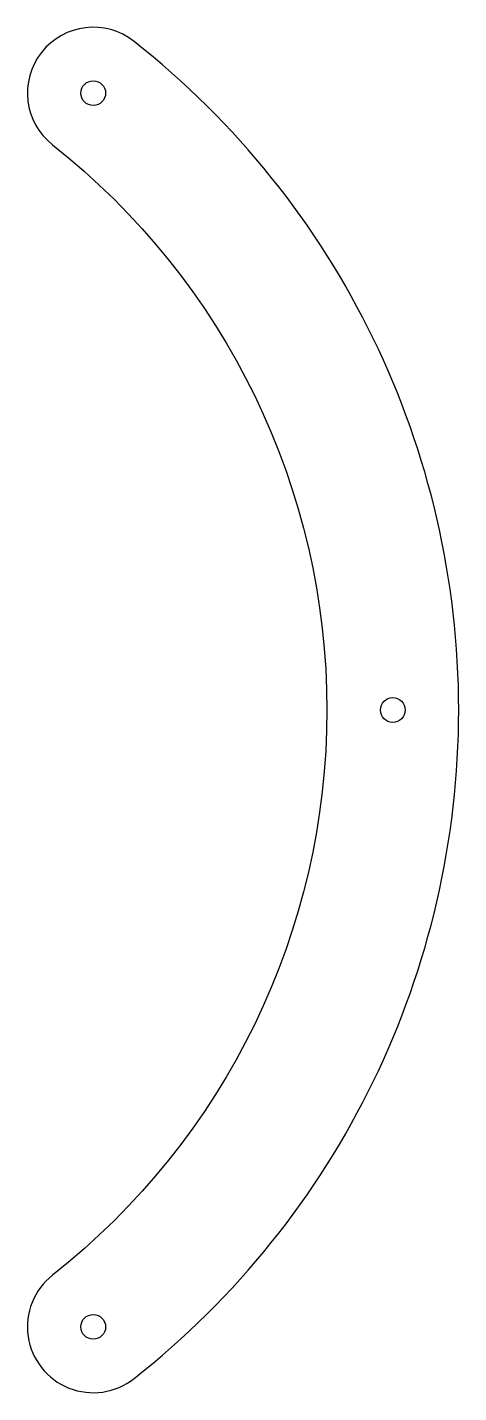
# Model space of a CAD drawing. Header units: millimetres. Extents: x 51 to 104, y -83 to 83.
import ezdxf

# ---------------------------------------------------------------- set-up
doc = ezdxf.new("R2010")
doc.units = ezdxf.units.MM

msp = doc.modelspace()

# ---------------------------------------------------------------- linework, layer by layer
msp.add_lwpolyline([(54.21, 68.72, -0.484854), (54.21, -68.72, 1), (64.12, -81.28, 0.484854), (64.12, 81.28, 1)], format="xyb", close=True)
for centre in [(59.16, 75), (95.53, 0), (59.16, -75)]:
    msp.add_circle(centre, 1.5)

doc.saveas('drawing.dxf')
